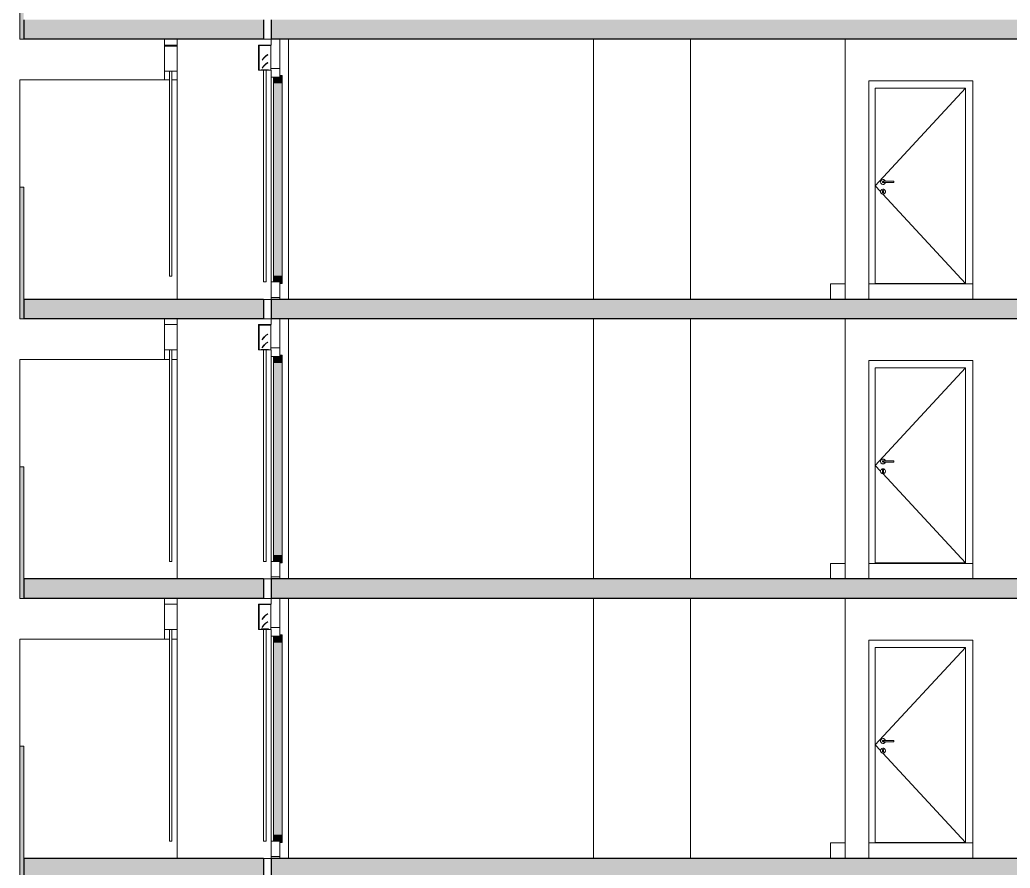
# Model space of a CAD drawing. Header units: metres. Extents: x -35.7 to 3.2, y -7 to 21.5.
# Drawn here: x -17.46 to -7.25, y 2.77 to 11.51 of the extents above; entities that cross this region are included whole.
import ezdxf

# ---------------------------------------------------------------- set-up
doc = ezdxf.new("R2010")
doc.units = ezdxf.units.M
doc.header["$MEASUREMENT"] = 0
for name, color, linetype in [('F_Schnitt F RB_1_110 Wand Aussen', 7, 'Continuous'), ('F_Schnitt F RB_1_120 Wand Innen tragend', 7, 'Continuous'), ('F_Schnitt F RB_1_140 Brüstung', 7, 'Continuous'), ('F_Schnitt F RB_1_150 Stütze', 7, 'Continuous'), ('F_Schnitt F RB_1_210 Decke', 7, 'Continuous'), ('F_Schnitt F RB_1_270 Deckendurchbruchsymbol', 7, 'Continuous')]:
    doc.layers.add(name, color=color, linetype=linetype)

msp = doc.modelspace()

# ---------------------------------------------------------------- hatches: boundary and pattern name
at = {"layer": 'F_Schnitt F RB_1_110 Wand Aussen', "linetype": 'Continuous', "lineweight": 0, "true_color": 0xffffff}
for points in [[(-14.845, 10.92), (-14.845, 10.855), (-14.78, 10.855), (-14.78, 10.92)], [(-14.78, 10.935), (-14.78, 10.855), (-14.755, 10.855), (-14.755, 10.935)], [(-14.845, 8.875), (-14.78, 8.875), (-14.78, 10.855), (-14.845, 10.855)], [(-14.78, 8.875), (-14.755, 8.875), (-14.755, 10.855), (-14.78, 10.855)], [(-14.845, 8.81), (-14.78, 8.81), (-14.78, 8.875), (-14.845, 8.875)], [(-14.78, 8.795), (-14.755, 8.795), (-14.755, 8.875), (-14.78, 8.875)], [(-14.845, 8.04), (-14.845, 7.975), (-14.78, 7.975), (-14.78, 8.04)], [(-14.845, 5.995), (-14.78, 5.995), (-14.78, 7.975), (-14.845, 7.975)], [(-14.78, 8.055), (-14.78, 7.975), (-14.755, 7.975), (-14.755, 8.055)], [(-14.78, 5.995), (-14.755, 5.995), (-14.755, 7.975), (-14.78, 7.975)], [(-14.845, 5.93), (-14.78, 5.93), (-14.78, 5.995), (-14.845, 5.995)], [(-14.78, 5.915), (-14.755, 5.915), (-14.755, 5.995), (-14.78, 5.995)], [(-14.845, 5.16), (-14.845, 5.095), (-14.78, 5.095), (-14.78, 5.16)], [(-14.78, 5.175), (-14.78, 5.095), (-14.755, 5.095), (-14.755, 5.175)], [(-14.845, 3.115), (-14.78, 3.115), (-14.78, 5.095), (-14.845, 5.095)], [(-14.78, 3.115), (-14.755, 3.115), (-14.755, 5.095), (-14.78, 5.095)], [(-14.845, 3.05), (-14.78, 3.05), (-14.78, 3.115), (-14.845, 3.115)], [(-14.78, 3.035), (-14.755, 3.035), (-14.755, 3.115), (-14.78, 3.115)]]:
    msp.add_hatch(color=7, dxfattribs=at).paths.add_polyline_path(points)
at = {"layer": 'F_Schnitt F RB_1_140 Brüstung', "linetype": 'Continuous', "lineweight": 0, "true_color": 0x000000}
for points in [[(-17.46, 12.936), (-17.46, 11.31), (-17.42, 11.31), (-17.42, 12.936)], [(-17.46, 9.786), (-17.46, 8.43), (-17.42, 8.43), (-17.42, 9.786)], [(-17.46, 6.906), (-17.46, 5.55), (-17.42, 5.55), (-17.42, 6.906)], [(-17.46, 4.026), (-17.46, 2.67), (-17.42, 2.67), (-17.42, 4.026)]]:
    msp.add_hatch(color=18, dxfattribs=at).paths.add_polyline_path(points)
at = {"layer": 'F_Schnitt F RB_1_210 Decke', "linetype": 'Continuous', "lineweight": 0, "true_color": 0x000000}
for points in [[(-14.95, 11.31), (-14.95, 11.51), (-17.42, 11.51), (-17.42, 11.31)], [(-14.87, 11.31), (-0.53, 11.31), (-0.53, 11.51), (-14.87, 11.51)], [(-14.95, 8.43), (-14.95, 8.63), (-17.42, 8.63), (-17.42, 8.43)], [(-0.53, 8.63), (-14.87, 8.63), (-14.87, 8.43), (-0.53, 8.43)], [(-14.95, 5.55), (-14.95, 5.75), (-17.42, 5.75), (-17.42, 5.55)], [(-14.87, 5.55), (-0.53, 5.55), (-0.53, 5.75), (-14.87, 5.75)], [(-14.95, 2.67), (-14.95, 2.87), (-17.42, 2.87), (-17.42, 2.67)], [(-14.87, 2.67), (-0.71, 2.67), (-0.71, 2.87), (-14.87, 2.87)]]:
    msp.add_hatch(color=18, dxfattribs=at).paths.add_polyline_path(points)

# ---------------------------------------------------------------- linework, layer by layer
at = {"layer": 'F_Schnitt F RB_1_110 Wand Aussen', "color": 7, "linetype": 'Continuous', "lineweight": 13, "ltscale": 1000}
for p, q in [((-15.97, 11.24), (-15.97, 11.25)), ((-15.97, 11.25), (-15.84, 11.25)), ((-15.97, 10.98), (-15.97, 11.24)), ((-15.97, 11.24), (-15.84, 11.24)), ((-15, 11.25), (-15, 10.99)), ((-14.87, 11.25), (-15, 11.25)), ((-14.995, 11.245), (-14.995, 10.99)), ((-14.875, 11.245), (-14.995, 11.245)), ((-14.875, 11.245), (-14.875, 10.99)), ((-14.87, 11.31), (-14.87, 11.25)), ((-14.908, 11.152), (-14.906, 11.149)), ((-14.964, 11.095), (-14.962, 11.093)), ((-14.908, 11.069), (-14.906, 11.067)), ((-15.965, 10.98), (-15.97, 10.98)), ((-15.918, 10.98), (-15.965, 10.98)), ((-15.892, 10.98), (-15.918, 10.98)), ((-15.918, 8.87), (-15.918, 10.98)), ((-15.845, 10.98), (-15.892, 10.98)), ((-15.892, 8.87), (-15.892, 10.98)), ((-15.84, 10.98), (-15.845, 10.98)), ((-14.995, 10.99), (-15, 10.99)), ((-14.975, 10.99), (-14.995, 10.99)), ((-14.975, 10.991), (-14.975, 10.99)), ((-14.973, 10.991), (-14.975, 10.991)), ((-14.895, 10.99), (-14.975, 10.99)), ((-14.973, 10.994), (-14.973, 10.991)), ((-14.896, 10.994), (-14.973, 10.994)), ((-14.964, 11.013), (-14.962, 11.011)), ((-14.948, 8.81), (-14.948, 10.99)), ((-14.922, 8.81), (-14.922, 10.99)), ((-14.896, 10.994), (-14.896, 10.991)), ((-14.895, 10.991), (-14.896, 10.991)), ((-14.895, 10.991), (-14.895, 10.99)), ((-14.875, 10.99), (-14.895, 10.99)), ((-14.87, 10.99), (-14.875, 10.99)), ((-14.78, 11.01), (-14.87, 11.01)), ((-14.87, 10.99), (-14.87, 10.92)), ((-14.87, 10.92), (-14.87, 8.81)), ((-14.755, 10.935), (-14.78, 10.935)), ((-15.892, 8.87), (-15.918, 8.87)), ((-14.948, 8.81), (-14.922, 8.81)), ((-14.87, 8.81), (-14.87, 8.63)), ((-14.755, 8.795), (-14.78, 8.795)), ((-14.78, 8.65), (-14.87, 8.65)), ((-15.97, 8.11), (-15.97, 8.37)), ((-15.97, 8.37), (-15.84, 8.37)), ((-15, 8.37), (-15, 8.11)), ((-14.87, 8.37), (-15, 8.37)), ((-14.87, 8.43), (-14.87, 8.37)), ((-14.995, 8.365), (-14.995, 8.11)), ((-14.875, 8.365), (-14.995, 8.365)), ((-14.908, 8.272), (-14.906, 8.269)), ((-14.875, 8.365), (-14.875, 8.11)), ((-14.964, 8.215), (-14.962, 8.213)), ((-14.908, 8.189), (-14.906, 8.187)), ((-15.965, 8.11), (-15.97, 8.11)), ((-15.918, 8.11), (-15.965, 8.11)), ((-15.892, 8.11), (-15.918, 8.11)), ((-15.918, 5.93), (-15.918, 8.11)), ((-15.845, 8.11), (-15.892, 8.11)), ((-15.892, 5.93), (-15.892, 8.11)), ((-15.84, 8.11), (-15.845, 8.11)), ((-14.995, 8.11), (-15, 8.11)), ((-14.975, 8.11), (-14.995, 8.11)), ((-14.975, 8.111), (-14.975, 8.11)), ((-14.973, 8.111), (-14.975, 8.111)), ((-14.895, 8.11), (-14.975, 8.11)), ((-14.973, 8.114), (-14.973, 8.111)), ((-14.896, 8.114), (-14.973, 8.114)), ((-14.964, 8.133), (-14.962, 8.131)), ((-14.948, 5.93), (-14.948, 8.11)), ((-14.922, 5.93), (-14.922, 8.11)), ((-14.896, 8.114), (-14.896, 8.111)), ((-14.895, 8.111), (-14.896, 8.111)), ((-14.895, 8.111), (-14.895, 8.11)), ((-14.875, 8.11), (-14.895, 8.11)), ((-14.87, 8.11), (-14.875, 8.11)), ((-14.78, 8.13), (-14.87, 8.13)), ((-14.87, 8.11), (-14.87, 8.04)), ((-14.87, 8.04), (-14.87, 5.93)), ((-14.755, 8.055), (-14.78, 8.055)), ((-15.892, 5.93), (-15.918, 5.93)), ((-14.948, 5.93), (-14.922, 5.93)), ((-14.87, 5.93), (-14.87, 5.75)), ((-14.755, 5.915), (-14.78, 5.915)), ((-14.78, 5.77), (-14.87, 5.77)), ((-14.87, 5.55), (-14.87, 5.49)), ((-15.97, 5.23), (-15.97, 5.49)), ((-15.97, 5.49), (-15.84, 5.49)), ((-15, 5.49), (-15, 5.23)), ((-14.87, 5.49), (-15, 5.49)), ((-14.995, 5.485), (-14.995, 5.23)), ((-14.875, 5.485), (-14.995, 5.485)), ((-14.875, 5.485), (-14.875, 5.23)), ((-14.964, 5.335), (-14.962, 5.333)), ((-14.908, 5.392), (-14.906, 5.389)), ((-14.908, 5.309), (-14.906, 5.307)), ((-15.965, 5.23), (-15.97, 5.23)), ((-15.918, 5.23), (-15.965, 5.23)), ((-15.892, 5.23), (-15.918, 5.23)), ((-15.918, 3.05), (-15.918, 5.23)), ((-15.845, 5.23), (-15.892, 5.23)), ((-15.892, 3.05), (-15.892, 5.23)), ((-15.84, 5.23), (-15.845, 5.23)), ((-14.995, 5.23), (-15, 5.23)), ((-14.975, 5.23), (-14.995, 5.23)), ((-14.975, 5.231), (-14.975, 5.23)), ((-14.973, 5.231), (-14.975, 5.231)), ((-14.895, 5.23), (-14.975, 5.23)), ((-14.973, 5.235), (-14.973, 5.231)), ((-14.896, 5.235), (-14.973, 5.235)), ((-14.964, 5.253), (-14.962, 5.251)), ((-14.948, 3.05), (-14.948, 5.23)), ((-14.922, 3.05), (-14.922, 5.23)), ((-14.896, 5.235), (-14.896, 5.231)), ((-14.895, 5.231), (-14.896, 5.231)), ((-14.895, 5.231), (-14.895, 5.23)), ((-14.875, 5.23), (-14.895, 5.23)), ((-14.87, 5.23), (-14.875, 5.23)), ((-14.78, 5.25), (-14.87, 5.25)), ((-14.87, 5.23), (-14.87, 5.16)), ((-14.87, 5.16), (-14.87, 3.05)), ((-14.755, 5.175), (-14.78, 5.175)), ((-15.892, 3.05), (-15.918, 3.05)), ((-14.948, 3.05), (-14.922, 3.05)), ((-14.87, 3.05), (-14.87, 2.87)), ((-14.755, 3.035), (-14.78, 3.035)), ((-14.78, 2.89), (-14.87, 2.89))]:
    msp.add_line(p, q, dxfattribs=at)
at = {"layer": 'F_Schnitt F RB_1_110 Wand Aussen', "color": 7, "linetype": 'Continuous', "lineweight": 18, "ltscale": 1000}
for p, q in [((-15.84, 11.31), (-15.84, 8.63)), ((-14.87, 11.31), (-14.95, 11.31)), ((-14.69, 11.31), (-14.69, 8.63)), ((-14.95, 8.63), (-14.87, 8.63)), ((-15.84, 8.43), (-15.84, 5.75)), ((-14.87, 8.43), (-14.95, 8.43)), ((-14.69, 8.43), (-14.69, 5.75)), ((-14.95, 5.75), (-14.87, 5.75)), ((-15.84, 5.55), (-15.84, 2.87)), ((-14.87, 5.55), (-14.95, 5.55)), ((-14.69, 5.55), (-14.69, 2.87)), ((-14.95, 2.87), (-14.87, 2.87))]:
    msp.add_line(p, q, dxfattribs=at)
at = {"layer": 'F_Schnitt F RB_1_110 Wand Aussen', "color": 7, "linetype": 'Continuous', "lineweight": 13, "ltscale": 1000, "flags": 128}
for points in [[(-14.78, 11.31), (-14.78, 10.935), (-14.78, 10.92)], [(-14.908, 11.152), (-14.929, 11.135), (-14.948, 11.116), (-14.964, 11.095)], [(-14.906, 11.149), (-14.927, 11.133), (-14.945, 11.114), (-14.962, 11.093)], [(-14.908, 11.069), (-14.929, 11.053), (-14.948, 11.034), (-14.964, 11.013)], [(-14.906, 11.067), (-14.927, 11.051), (-14.945, 11.032), (-14.962, 11.011)], [(-14.78, 10.92), (-14.845, 10.92), (-14.87, 10.92)], [(-14.845, 10.92), (-14.845, 10.855), (-14.845, 8.875), (-14.845, 8.81)], [(-14.755, 10.935), (-14.755, 10.855), (-14.755, 8.875), (-14.755, 8.795)], [(-14.78, 8.81), (-14.845, 8.81), (-14.87, 8.81)], [(-14.78, 8.81), (-14.78, 8.795), (-14.78, 8.63)], [(-14.78, 8.43), (-14.78, 8.055), (-14.78, 8.04)], [(-14.908, 8.272), (-14.929, 8.255), (-14.948, 8.236), (-14.964, 8.215)], [(-14.906, 8.269), (-14.927, 8.253), (-14.945, 8.234), (-14.962, 8.213)], [(-14.908, 8.189), (-14.929, 8.173), (-14.948, 8.154), (-14.964, 8.133)], [(-14.906, 8.187), (-14.927, 8.171), (-14.945, 8.152), (-14.962, 8.131)], [(-14.78, 8.04), (-14.845, 8.04), (-14.87, 8.04)], [(-14.845, 8.04), (-14.845, 7.975), (-14.845, 5.995), (-14.845, 5.93)], [(-14.755, 8.055), (-14.755, 7.975), (-14.755, 5.995), (-14.755, 5.915)], [(-14.78, 5.93), (-14.845, 5.93), (-14.87, 5.93)], [(-14.78, 5.93), (-14.78, 5.915), (-14.78, 5.75)], [(-14.78, 5.55), (-14.78, 5.175), (-14.78, 5.16)], [(-14.908, 5.392), (-14.929, 5.375), (-14.948, 5.356), (-14.964, 5.335)], [(-14.908, 5.309), (-14.929, 5.293), (-14.948, 5.274), (-14.964, 5.253)], [(-14.906, 5.389), (-14.927, 5.373), (-14.945, 5.354), (-14.962, 5.333)], [(-14.906, 5.307), (-14.927, 5.291), (-14.945, 5.272), (-14.962, 5.251)], [(-14.78, 5.16), (-14.845, 5.16), (-14.87, 5.16)], [(-14.845, 5.16), (-14.845, 5.095), (-14.845, 3.115), (-14.845, 3.05)], [(-14.755, 5.175), (-14.755, 5.095), (-14.755, 3.115), (-14.755, 3.035)], [(-14.78, 3.05), (-14.845, 3.05), (-14.87, 3.05)], [(-14.78, 3.05), (-14.78, 3.035), (-14.78, 2.87)]]:
    msp.add_lwpolyline(points, dxfattribs=at)
at = {"layer": 'F_Schnitt F RB_1_120 Wand Innen tragend', "color": 7, "linetype": 'Continuous', "lineweight": 18, "ltscale": 1000}
for p, q in [((-8.955, 11.31), (-8.955, 8.63)), ((-8.955, 5.75), (-8.955, 8.43)), ((-8.955, 5.55), (-8.955, 2.87))]:
    msp.add_line(p, q, dxfattribs=at)
at = {"layer": 'F_Schnitt F RB_1_120 Wand Innen tragend', "color": 7, "linetype": 'Continuous', "lineweight": 13, "ltscale": 1000}
for p, q in [((-7.64, 10.88), (-8.71, 10.88)), ((-8.71, 10.88), (-8.71, 8.79)), ((-7.64, 8.79), (-7.64, 10.88)), ((-7.715, 10.805), (-8.645, 10.805)), ((-8.645, 10.805), (-8.645, 8.795)), ((-7.715, 10.805), (-8.645, 9.8)), ((-7.715, 8.795), (-7.715, 10.805)), ((-8.59, 9.741), (-8.645, 9.8)), ((-8.588, 9.849), (-8.59, 9.844)), ((-8.59, 9.844), (-8.59, 9.84)), ((-8.59, 9.84), (-8.59, 9.836)), ((-8.59, 9.836), (-8.588, 9.831)), ((-8.587, 9.853), (-8.588, 9.849)), ((-8.588, 9.831), (-8.587, 9.827)), ((-8.584, 9.856), (-8.587, 9.853)), ((-8.587, 9.827), (-8.584, 9.824)), ((-8.581, 9.859), (-8.584, 9.856)), ((-8.584, 9.824), (-8.581, 9.821)), ((-8.578, 9.862), (-8.581, 9.859)), ((-8.581, 9.821), (-8.578, 9.818)), ((-8.574, 9.863), (-8.578, 9.862)), ((-8.578, 9.818), (-8.574, 9.817)), ((-8.569, 9.865), (-8.574, 9.863)), ((-8.574, 9.817), (-8.569, 9.815)), ((-8.571, 9.844), (-8.572, 9.842)), ((-8.572, 9.842), (-8.572, 9.841)), ((-8.572, 9.841), (-8.572, 9.84)), ((-8.572, 9.84), (-8.572, 9.839)), ((-8.572, 9.839), (-8.572, 9.838)), ((-8.572, 9.838), (-8.571, 9.836)), ((-8.57, 9.844), (-8.571, 9.844)), ((-8.571, 9.836), (-8.57, 9.836)), ((-8.569, 9.845), (-8.57, 9.844)), ((-8.57, 9.836), (-8.569, 9.835)), ((-8.565, 9.865), (-8.569, 9.865)), ((-8.567, 9.847), (-8.569, 9.846)), ((-8.569, 9.846), (-8.569, 9.845)), ((-8.568, 9.842), (-8.569, 9.841)), ((-8.569, 9.841), (-8.569, 9.84)), ((-8.569, 9.84), (-8.569, 9.839)), ((-8.569, 9.839), (-8.568, 9.838)), ((-8.569, 9.835), (-8.569, 9.834)), ((-8.569, 9.834), (-8.567, 9.833)), ((-8.569, 9.815), (-8.565, 9.815)), ((-8.567, 9.844), (-8.568, 9.844)), ((-8.568, 9.844), (-8.568, 9.842)), ((-8.568, 9.838), (-8.568, 9.836)), ((-8.568, 9.836), (-8.567, 9.836)), ((-8.566, 9.847), (-8.567, 9.847)), ((-8.566, 9.845), (-8.567, 9.844)), ((-8.567, 9.836), (-8.566, 9.835)), ((-8.567, 9.833), (-8.566, 9.833)), ((-8.565, 9.847), (-8.566, 9.847)), ((-8.566, 9.846), (-8.566, 9.845)), ((-8.566, 9.835), (-8.566, 9.834)), ((-8.566, 9.833), (-8.565, 9.833)), ((-8.561, 9.865), (-8.565, 9.865)), ((-8.565, 9.847), (-8.562, 9.847)), ((-8.565, 9.833), (-8.562, 9.833)), ((-8.565, 9.815), (-8.561, 9.815)), ((-8.562, 9.847), (-8.556, 9.847)), ((-8.562, 9.833), (-8.556, 9.833)), ((-8.556, 9.863), (-8.561, 9.865)), ((-8.561, 9.815), (-8.556, 9.817)), ((-8.558, 9.844), (-8.559, 9.844)), ((-8.559, 9.844), (-8.559, 9.842)), ((-8.559, 9.842), (-8.559, 9.841)), ((-8.559, 9.841), (-8.559, 9.84)), ((-8.559, 9.84), (-8.559, 9.839)), ((-8.559, 9.839), (-8.559, 9.838)), ((-8.559, 9.838), (-8.559, 9.836)), ((-8.559, 9.836), (-8.558, 9.836)), ((-8.557, 9.846), (-8.558, 9.845)), ((-8.558, 9.845), (-8.558, 9.844)), ((-8.558, 9.836), (-8.558, 9.835)), ((-8.558, 9.835), (-8.557, 9.834)), ((-8.553, 9.862), (-8.556, 9.863)), ((-8.556, 9.847), (-8.546, 9.847)), ((-8.556, 9.833), (-8.546, 9.833)), ((-8.556, 9.817), (-8.553, 9.818)), ((-8.549, 9.859), (-8.553, 9.862)), ((-8.553, 9.818), (-8.549, 9.821)), ((-8.546, 9.856), (-8.549, 9.859)), ((-8.549, 9.821), (-8.546, 9.824)), ((-8.543, 9.853), (-8.546, 9.856)), ((-8.546, 9.847), (-8.455, 9.847)), ((-8.546, 9.833), (-8.455, 9.833)), ((-8.546, 9.824), (-8.543, 9.827)), ((-8.542, 9.849), (-8.543, 9.853)), ((-8.543, 9.827), (-8.542, 9.831)), ((-8.541, 9.847), (-8.542, 9.849)), ((-8.542, 9.831), (-8.541, 9.833)), ((-8.455, 9.847), (-8.455, 9.847)), ((-8.455, 9.847), (-8.455, 9.847)), ((-8.455, 9.847), (-8.455, 9.846)), ((-8.455, 9.846), (-8.455, 9.845)), ((-8.455, 9.845), (-8.455, 9.844)), ((-8.455, 9.844), (-8.455, 9.844)), ((-8.455, 9.844), (-8.455, 9.842)), ((-8.455, 9.842), (-8.455, 9.841)), ((-8.455, 9.841), (-8.455, 9.84)), ((-8.455, 9.84), (-8.455, 9.839)), ((-8.455, 9.839), (-8.455, 9.838)), ((-8.455, 9.838), (-8.455, 9.836)), ((-8.455, 9.836), (-8.455, 9.836)), ((-8.455, 9.836), (-8.455, 9.835)), ((-8.455, 9.835), (-8.455, 9.834)), ((-8.455, 9.834), (-8.455, 9.833)), ((-8.455, 9.833), (-8.455, 9.833)), ((-8.455, 9.833), (-8.455, 9.833)), ((-8.588, 9.749), (-8.59, 9.744)), ((-8.59, 9.744), (-8.59, 9.74)), ((-8.59, 9.74), (-8.59, 9.736)), ((-8.59, 9.736), (-8.588, 9.731)), ((-8.587, 9.752), (-8.588, 9.749)), ((-8.588, 9.731), (-8.587, 9.727)), ((-8.584, 9.756), (-8.587, 9.752)), ((-8.587, 9.727), (-8.584, 9.724)), ((-8.581, 9.759), (-8.584, 9.756)), ((-8.584, 9.724), (-8.581, 9.721)), ((-8.578, 9.762), (-8.581, 9.759)), ((-8.581, 9.721), (-8.578, 9.718)), ((-8.574, 9.763), (-8.578, 9.762)), ((-8.578, 9.718), (-8.574, 9.717)), ((-8.569, 9.765), (-8.574, 9.763)), ((-8.574, 9.717), (-8.569, 9.715)), ((-8.571, 9.727), (-8.571, 9.753)), ((-8.571, 9.753), (-8.559, 9.753)), ((-8.559, 9.727), (-8.571, 9.727)), ((-8.565, 9.765), (-8.569, 9.765)), ((-8.569, 9.715), (-8.565, 9.715)), ((-7.715, 8.795), (-8.566, 9.715)), ((-8.561, 9.765), (-8.565, 9.765)), ((-8.565, 9.715), (-8.561, 9.715)), ((-8.556, 9.763), (-8.561, 9.765)), ((-8.561, 9.715), (-8.556, 9.717)), ((-8.559, 9.753), (-8.559, 9.727)), ((-8.553, 9.762), (-8.556, 9.763)), ((-8.556, 9.717), (-8.553, 9.718)), ((-8.549, 9.759), (-8.553, 9.762)), ((-8.553, 9.718), (-8.549, 9.721)), ((-8.546, 9.756), (-8.549, 9.759)), ((-8.549, 9.721), (-8.546, 9.724)), ((-8.543, 9.752), (-8.546, 9.756)), ((-8.546, 9.724), (-8.543, 9.727)), ((-8.542, 9.749), (-8.543, 9.752)), ((-8.543, 9.727), (-8.542, 9.731)), ((-8.54, 9.744), (-8.542, 9.749)), ((-8.542, 9.731), (-8.54, 9.736)), ((-8.54, 9.74), (-8.54, 9.744)), ((-8.54, 9.736), (-8.54, 9.74)), ((-8.71, 8.79), (-8.71, 8.63)), ((-8.71, 8.79), (-8.67, 8.79)), ((-8.67, 8.79), (-8.645, 8.79)), ((-8.645, 8.795), (-7.715, 8.795)), ((-8.645, 8.79), (-8.645, 8.795)), ((-8.645, 8.79), (-8.63, 8.79)), ((-8.63, 8.79), (-8.63, 8.795)), ((-8.63, 8.79), (-7.73, 8.79)), ((-7.73, 8.795), (-7.73, 8.79)), ((-7.73, 8.79), (-7.715, 8.79)), ((-7.715, 8.795), (-7.715, 8.79)), ((-7.715, 8.79), (-7.68, 8.79)), ((-7.68, 8.79), (-7.64, 8.79)), ((-7.64, 8.63), (-7.64, 8.79)), ((-7.64, 8), (-8.71, 8)), ((-8.71, 8), (-8.71, 5.91)), ((-7.64, 5.91), (-7.64, 8)), ((-7.715, 7.925), (-8.645, 7.925)), ((-8.645, 7.925), (-8.645, 5.915)), ((-7.715, 7.925), (-8.645, 6.92)), ((-7.715, 5.915), (-7.715, 7.925)), ((-8.588, 6.969), (-8.59, 6.964)), ((-8.59, 6.964), (-8.59, 6.96)), ((-8.59, 6.96), (-8.59, 6.956)), ((-8.59, 6.956), (-8.588, 6.951)), ((-8.587, 6.973), (-8.588, 6.969)), ((-8.588, 6.951), (-8.587, 6.947)), ((-8.584, 6.976), (-8.587, 6.973)), ((-8.587, 6.947), (-8.584, 6.944)), ((-8.581, 6.979), (-8.584, 6.976)), ((-8.584, 6.944), (-8.581, 6.941)), ((-8.578, 6.982), (-8.581, 6.979)), ((-8.581, 6.941), (-8.578, 6.938)), ((-8.574, 6.983), (-8.578, 6.982)), ((-8.569, 6.985), (-8.574, 6.983)), ((-8.571, 6.964), (-8.572, 6.962)), ((-8.572, 6.962), (-8.572, 6.961)), ((-8.572, 6.961), (-8.572, 6.96)), ((-8.572, 6.96), (-8.572, 6.959)), ((-8.572, 6.959), (-8.572, 6.958)), ((-8.572, 6.958), (-8.571, 6.956)), ((-8.57, 6.964), (-8.571, 6.964)), ((-8.571, 6.956), (-8.57, 6.956)), ((-8.569, 6.965), (-8.57, 6.964)), ((-8.57, 6.956), (-8.569, 6.955)), ((-8.565, 6.985), (-8.569, 6.985)), ((-8.567, 6.967), (-8.569, 6.966)), ((-8.569, 6.966), (-8.569, 6.965)), ((-8.568, 6.962), (-8.569, 6.961)), ((-8.569, 6.961), (-8.569, 6.96)), ((-8.569, 6.96), (-8.569, 6.959)), ((-8.569, 6.959), (-8.568, 6.958)), ((-8.569, 6.955), (-8.569, 6.954)), ((-8.569, 6.954), (-8.567, 6.953)), ((-8.567, 6.964), (-8.568, 6.964)), ((-8.568, 6.964), (-8.568, 6.962)), ((-8.568, 6.958), (-8.568, 6.956)), ((-8.568, 6.956), (-8.567, 6.956)), ((-8.566, 6.967), (-8.567, 6.967)), ((-8.566, 6.965), (-8.567, 6.964)), ((-8.567, 6.956), (-8.566, 6.955)), ((-8.567, 6.953), (-8.566, 6.953)), ((-8.565, 6.967), (-8.566, 6.967)), ((-8.566, 6.966), (-8.566, 6.965)), ((-8.566, 6.955), (-8.566, 6.954)), ((-8.566, 6.953), (-8.565, 6.953)), ((-8.561, 6.985), (-8.565, 6.985)), ((-8.565, 6.967), (-8.562, 6.967)), ((-8.565, 6.953), (-8.562, 6.953)), ((-8.562, 6.967), (-8.556, 6.967)), ((-8.562, 6.953), (-8.556, 6.953)), ((-8.556, 6.983), (-8.561, 6.985)), ((-8.558, 6.964), (-8.559, 6.964)), ((-8.559, 6.964), (-8.559, 6.962)), ((-8.559, 6.962), (-8.559, 6.961)), ((-8.559, 6.961), (-8.559, 6.96)), ((-8.559, 6.96), (-8.559, 6.959)), ((-8.559, 6.959), (-8.559, 6.958)), ((-8.559, 6.958), (-8.559, 6.956)), ((-8.559, 6.956), (-8.558, 6.956)), ((-8.557, 6.966), (-8.558, 6.965)), ((-8.558, 6.965), (-8.558, 6.964)), ((-8.558, 6.956), (-8.558, 6.955)), ((-8.558, 6.955), (-8.557, 6.954)), ((-8.553, 6.982), (-8.556, 6.983)), ((-8.556, 6.967), (-8.546, 6.967)), ((-8.556, 6.953), (-8.546, 6.953)), ((-8.549, 6.979), (-8.553, 6.982)), ((-8.553, 6.938), (-8.549, 6.941)), ((-8.546, 6.976), (-8.549, 6.979)), ((-8.549, 6.941), (-8.546, 6.944)), ((-8.543, 6.973), (-8.546, 6.976)), ((-8.546, 6.967), (-8.455, 6.967)), ((-8.546, 6.953), (-8.455, 6.953)), ((-8.546, 6.944), (-8.543, 6.947)), ((-8.542, 6.969), (-8.543, 6.973)), ((-8.543, 6.947), (-8.542, 6.951)), ((-8.541, 6.967), (-8.542, 6.969)), ((-8.542, 6.951), (-8.541, 6.953)), ((-8.455, 6.967), (-8.455, 6.967)), ((-8.455, 6.967), (-8.455, 6.967)), ((-8.455, 6.967), (-8.455, 6.966)), ((-8.455, 6.966), (-8.455, 6.965)), ((-8.455, 6.965), (-8.455, 6.964)), ((-8.455, 6.964), (-8.455, 6.964)), ((-8.455, 6.964), (-8.455, 6.962)), ((-8.455, 6.962), (-8.455, 6.961)), ((-8.455, 6.961), (-8.455, 6.96)), ((-8.455, 6.96), (-8.455, 6.959)), ((-8.455, 6.959), (-8.455, 6.958)), ((-8.455, 6.958), (-8.455, 6.956)), ((-8.455, 6.956), (-8.455, 6.956)), ((-8.455, 6.956), (-8.455, 6.955)), ((-8.455, 6.955), (-8.455, 6.954)), ((-8.455, 6.954), (-8.455, 6.953)), ((-8.455, 6.953), (-8.455, 6.953)), ((-8.455, 6.953), (-8.455, 6.953)), ((-8.59, 6.861), (-8.645, 6.92)), ((-8.588, 6.869), (-8.59, 6.864)), ((-8.59, 6.864), (-8.59, 6.86)), ((-8.59, 6.86), (-8.59, 6.856)), ((-8.59, 6.856), (-8.588, 6.851)), ((-8.587, 6.872), (-8.588, 6.869)), ((-8.588, 6.851), (-8.587, 6.848)), ((-8.584, 6.876), (-8.587, 6.872)), ((-8.587, 6.848), (-8.584, 6.844)), ((-8.581, 6.879), (-8.584, 6.876)), ((-8.584, 6.844), (-8.581, 6.841)), ((-8.578, 6.882), (-8.581, 6.879)), ((-8.581, 6.841), (-8.578, 6.838)), ((-8.578, 6.938), (-8.574, 6.937)), ((-8.574, 6.883), (-8.578, 6.882)), ((-8.578, 6.838), (-8.574, 6.837)), ((-8.574, 6.937), (-8.569, 6.935)), ((-8.569, 6.885), (-8.574, 6.883)), ((-8.571, 6.847), (-8.571, 6.873)), ((-8.571, 6.873), (-8.559, 6.873)), ((-8.559, 6.847), (-8.571, 6.847)), ((-8.569, 6.935), (-8.565, 6.935)), ((-8.565, 6.885), (-8.569, 6.885)), ((-8.565, 6.935), (-8.561, 6.935)), ((-8.561, 6.885), (-8.565, 6.885)), ((-8.561, 6.935), (-8.556, 6.937)), ((-8.556, 6.883), (-8.561, 6.885)), ((-8.559, 6.873), (-8.559, 6.847)), ((-8.556, 6.937), (-8.553, 6.938)), ((-8.553, 6.882), (-8.556, 6.883)), ((-8.556, 6.837), (-8.553, 6.838)), ((-8.549, 6.879), (-8.553, 6.882)), ((-8.553, 6.838), (-8.549, 6.841)), ((-8.546, 6.876), (-8.549, 6.879)), ((-8.549, 6.841), (-8.546, 6.844)), ((-8.543, 6.872), (-8.546, 6.876)), ((-8.546, 6.844), (-8.543, 6.848)), ((-8.542, 6.869), (-8.543, 6.872)), ((-8.543, 6.848), (-8.542, 6.851)), ((-8.54, 6.864), (-8.542, 6.869)), ((-8.542, 6.851), (-8.54, 6.856)), ((-8.54, 6.86), (-8.54, 6.864)), ((-8.54, 6.856), (-8.54, 6.86)), ((-8.574, 6.837), (-8.569, 6.835)), ((-8.569, 6.835), (-8.565, 6.835)), ((-7.715, 5.915), (-8.566, 6.835)), ((-8.565, 6.835), (-8.561, 6.835)), ((-8.561, 6.835), (-8.556, 6.837)), ((-8.71, 5.91), (-8.71, 5.75)), ((-8.71, 5.91), (-8.67, 5.91)), ((-8.67, 5.91), (-8.645, 5.91)), ((-8.645, 5.915), (-7.715, 5.915)), ((-8.645, 5.91), (-8.645, 5.915)), ((-8.645, 5.91), (-8.63, 5.91)), ((-8.63, 5.91), (-8.63, 5.915)), ((-8.63, 5.91), (-7.73, 5.91)), ((-7.73, 5.915), (-7.73, 5.91)), ((-7.73, 5.91), (-7.715, 5.91)), ((-7.715, 5.915), (-7.715, 5.91)), ((-7.715, 5.91), (-7.68, 5.91)), ((-7.68, 5.91), (-7.64, 5.91)), ((-7.64, 5.75), (-7.64, 5.91)), ((-7.64, 5.12), (-8.71, 5.12)), ((-8.71, 5.12), (-8.71, 3.03)), ((-7.64, 3.03), (-7.64, 5.12)), ((-7.715, 5.045), (-8.645, 5.045)), ((-8.645, 5.045), (-8.645, 3.035)), ((-7.715, 5.045), (-8.645, 4.04)), ((-7.715, 3.035), (-7.715, 5.045)), ((-8.588, 4.089), (-8.59, 4.084)), ((-8.59, 4.084), (-8.59, 4.08)), ((-8.587, 4.092), (-8.588, 4.089)), ((-8.584, 4.096), (-8.587, 4.092)), ((-8.581, 4.099), (-8.584, 4.096)), ((-8.578, 4.102), (-8.581, 4.099)), ((-8.574, 4.103), (-8.578, 4.102)), ((-8.569, 4.105), (-8.574, 4.103)), ((-8.571, 4.084), (-8.572, 4.082)), ((-8.572, 4.082), (-8.572, 4.081)), ((-8.57, 4.084), (-8.571, 4.084)), ((-8.569, 4.085), (-8.57, 4.084)), ((-8.565, 4.105), (-8.569, 4.105)), ((-8.567, 4.087), (-8.569, 4.086)), ((-8.569, 4.086), (-8.569, 4.085)), ((-8.568, 4.082), (-8.569, 4.081)), ((-8.567, 4.084), (-8.568, 4.084)), ((-8.568, 4.084), (-8.568, 4.082)), ((-8.566, 4.087), (-8.567, 4.087)), ((-8.566, 4.085), (-8.567, 4.084)), ((-8.565, 4.087), (-8.566, 4.087)), ((-8.566, 4.086), (-8.566, 4.085)), ((-8.561, 4.105), (-8.565, 4.105)), ((-8.565, 4.087), (-8.562, 4.087)), ((-8.562, 4.087), (-8.556, 4.087)), ((-8.556, 4.103), (-8.561, 4.105)), ((-8.558, 4.084), (-8.559, 4.084)), ((-8.559, 4.084), (-8.559, 4.082)), ((-8.559, 4.082), (-8.559, 4.081)), ((-8.557, 4.086), (-8.558, 4.085)), ((-8.558, 4.085), (-8.558, 4.084)), ((-8.553, 4.102), (-8.556, 4.103)), ((-8.556, 4.087), (-8.546, 4.087)), ((-8.549, 4.099), (-8.553, 4.102)), ((-8.546, 4.096), (-8.549, 4.099)), ((-8.543, 4.092), (-8.546, 4.096)), ((-8.546, 4.087), (-8.455, 4.087)), ((-8.542, 4.089), (-8.543, 4.092)), ((-8.541, 4.087), (-8.542, 4.089)), ((-8.455, 4.087), (-8.455, 4.087)), ((-8.455, 4.087), (-8.455, 4.087)), ((-8.455, 4.087), (-8.455, 4.086)), ((-8.455, 4.086), (-8.455, 4.085)), ((-8.455, 4.085), (-8.455, 4.084)), ((-8.455, 4.084), (-8.455, 4.084)), ((-8.455, 4.084), (-8.455, 4.082)), ((-8.455, 4.082), (-8.455, 4.081)), ((-8.59, 3.981), (-8.645, 4.04)), ((-8.59, 4.08), (-8.59, 4.076)), ((-8.59, 4.076), (-8.588, 4.071)), ((-8.588, 3.989), (-8.59, 3.984)), ((-8.59, 3.984), (-8.59, 3.98)), ((-8.59, 3.98), (-8.59, 3.976)), ((-8.588, 4.071), (-8.587, 4.067)), ((-8.587, 3.992), (-8.588, 3.989)), ((-8.587, 4.067), (-8.584, 4.064)), ((-8.584, 3.996), (-8.587, 3.992)), ((-8.584, 4.064), (-8.581, 4.061)), ((-8.581, 3.999), (-8.584, 3.996)), ((-8.581, 4.061), (-8.578, 4.058)), ((-8.578, 4.002), (-8.581, 3.999)), ((-8.578, 4.058), (-8.574, 4.057)), ((-8.574, 4.003), (-8.578, 4.002)), ((-8.574, 4.057), (-8.569, 4.055)), ((-8.569, 4.005), (-8.574, 4.003)), ((-8.572, 4.081), (-8.572, 4.08)), ((-8.572, 4.08), (-8.572, 4.079)), ((-8.572, 4.079), (-8.572, 4.078)), ((-8.572, 4.078), (-8.571, 4.077)), ((-8.571, 4.077), (-8.57, 4.076)), ((-8.571, 3.967), (-8.571, 3.993)), ((-8.571, 3.993), (-8.559, 3.993)), ((-8.57, 4.076), (-8.569, 4.075)), ((-8.569, 4.081), (-8.569, 4.08)), ((-8.569, 4.08), (-8.569, 4.079)), ((-8.569, 4.079), (-8.568, 4.078)), ((-8.569, 4.075), (-8.569, 4.074)), ((-8.569, 4.074), (-8.567, 4.073)), ((-8.569, 4.055), (-8.565, 4.055)), ((-8.565, 4.005), (-8.569, 4.005)), ((-8.568, 4.078), (-8.568, 4.077)), ((-8.568, 4.077), (-8.567, 4.076)), ((-8.567, 4.076), (-8.566, 4.075)), ((-8.567, 4.073), (-8.566, 4.073)), ((-8.566, 4.075), (-8.566, 4.074)), ((-8.566, 4.073), (-8.565, 4.073)), ((-8.565, 4.073), (-8.562, 4.073)), ((-8.565, 4.055), (-8.561, 4.055)), ((-8.561, 4.005), (-8.565, 4.005)), ((-8.562, 4.073), (-8.556, 4.073)), ((-8.561, 4.055), (-8.556, 4.057)), ((-8.556, 4.003), (-8.561, 4.005)), ((-8.559, 4.081), (-8.559, 4.08)), ((-8.559, 4.08), (-8.559, 4.079)), ((-8.559, 4.079), (-8.559, 4.078)), ((-8.559, 4.078), (-8.559, 4.077)), ((-8.559, 4.077), (-8.558, 4.076)), ((-8.559, 3.993), (-8.559, 3.967)), ((-8.558, 4.076), (-8.558, 4.075)), ((-8.558, 4.075), (-8.557, 4.074)), ((-8.556, 4.073), (-8.546, 4.073)), ((-8.556, 4.057), (-8.553, 4.058)), ((-8.553, 4.002), (-8.556, 4.003)), ((-8.553, 4.058), (-8.549, 4.061)), ((-8.549, 3.999), (-8.553, 4.002)), ((-8.549, 4.061), (-8.546, 4.064)), ((-8.546, 3.996), (-8.549, 3.999)), ((-8.546, 4.073), (-8.455, 4.073)), ((-8.546, 4.064), (-8.543, 4.067)), ((-8.543, 3.992), (-8.546, 3.996)), ((-8.543, 4.067), (-8.542, 4.071)), ((-8.542, 3.989), (-8.543, 3.992)), ((-8.542, 4.071), (-8.541, 4.073)), ((-8.54, 3.984), (-8.542, 3.989)), ((-8.54, 3.98), (-8.54, 3.984)), ((-8.54, 3.976), (-8.54, 3.98)), ((-8.455, 4.081), (-8.455, 4.08)), ((-8.455, 4.08), (-8.455, 4.079)), ((-8.455, 4.079), (-8.455, 4.078)), ((-8.455, 4.078), (-8.455, 4.077)), ((-8.455, 4.077), (-8.455, 4.076)), ((-8.455, 4.076), (-8.455, 4.075)), ((-8.455, 4.075), (-8.455, 4.074)), ((-8.455, 4.074), (-8.455, 4.073)), ((-8.455, 4.073), (-8.455, 4.073)), ((-8.455, 4.073), (-8.455, 4.073)), ((-8.59, 3.976), (-8.588, 3.971)), ((-8.588, 3.971), (-8.587, 3.968)), ((-8.587, 3.968), (-8.584, 3.964)), ((-8.584, 3.964), (-8.581, 3.961)), ((-8.581, 3.961), (-8.578, 3.958)), ((-8.578, 3.958), (-8.574, 3.957)), ((-8.574, 3.957), (-8.569, 3.955)), ((-8.559, 3.967), (-8.571, 3.967)), ((-8.569, 3.955), (-8.565, 3.955)), ((-7.715, 3.035), (-8.566, 3.955)), ((-8.565, 3.955), (-8.561, 3.955)), ((-8.561, 3.955), (-8.556, 3.957)), ((-8.556, 3.957), (-8.553, 3.958)), ((-8.553, 3.958), (-8.549, 3.961)), ((-8.549, 3.961), (-8.546, 3.964)), ((-8.546, 3.964), (-8.543, 3.968)), ((-8.543, 3.968), (-8.542, 3.971)), ((-8.542, 3.971), (-8.54, 3.976)), ((-8.71, 3.03), (-8.71, 2.87)), ((-8.71, 3.03), (-8.67, 3.03)), ((-8.67, 3.03), (-8.645, 3.03)), ((-8.645, 3.035), (-7.715, 3.035)), ((-8.645, 3.03), (-8.645, 3.035)), ((-8.645, 3.03), (-8.63, 3.03)), ((-8.63, 3.03), (-8.63, 3.035)), ((-8.63, 3.03), (-7.73, 3.03)), ((-7.73, 3.035), (-7.73, 3.03)), ((-7.73, 3.03), (-7.715, 3.03)), ((-7.715, 3.035), (-7.715, 3.03)), ((-7.715, 3.03), (-7.68, 3.03)), ((-7.68, 3.03), (-7.64, 3.03)), ((-7.64, 2.87), (-7.64, 3.03))]:
    msp.add_line(p, q, dxfattribs=at)
at = {"layer": 'F_Schnitt F RB_1_140 Brüstung', "color": 7, "linetype": 'Continuous', "lineweight": 18, "ltscale": 1000}
for p, q in [((-17.46, 12.936), (-17.46, 11.31)), ((-17.42, 11.31), (-17.46, 11.31)), ((-15.97, 11.25), (-15.97, 11.31)), ((-15.97, 10.89), (-15.97, 10.98)), ((-17.46, 10.89), (-15.918, 10.89)), ((-17.46, 10.89), (-17.46, 9.786)), ((-15.892, 10.89), (-15.84, 10.89)), ((-17.46, 9.786), (-17.46, 8.43)), ((-17.42, 9.786), (-17.46, 9.786)), ((-17.42, 9.786), (-17.42, 8.63)), ((-17.42, 8.43), (-17.46, 8.43)), ((-15.97, 8.37), (-15.97, 8.43)), ((-15.97, 8.01), (-15.97, 8.11)), ((-17.46, 8.01), (-15.918, 8.01)), ((-17.46, 8.01), (-17.46, 6.906)), ((-15.892, 8.01), (-15.84, 8.01)), ((-17.46, 6.906), (-17.46, 5.55)), ((-17.42, 6.906), (-17.46, 6.906)), ((-17.42, 6.906), (-17.42, 5.75)), ((-17.42, 5.55), (-17.46, 5.55)), ((-15.97, 5.49), (-15.97, 5.55)), ((-15.97, 5.13), (-15.97, 5.23)), ((-17.46, 5.13), (-15.918, 5.13)), ((-17.46, 5.13), (-17.46, 4.026)), ((-15.892, 5.13), (-15.84, 5.13)), ((-17.46, 4.026), (-17.46, 2.67)), ((-17.42, 4.026), (-17.46, 4.026)), ((-17.42, 4.026), (-17.42, 2.87))]:
    msp.add_line(p, q, dxfattribs=at)
at = {"layer": 'F_Schnitt F RB_1_150 Stütze', "color": 7, "linetype": 'Continuous', "lineweight": 13, "ltscale": 1000}
for p, q in [((-11.55, 8.63), (-11.55, 11.31)), ((-10.55, 8.63), (-10.55, 11.31)), ((-11.55, 5.75), (-11.55, 8.43)), ((-10.55, 5.75), (-10.55, 8.43)), ((-11.55, 2.87), (-11.55, 5.55)), ((-10.55, 2.87), (-10.55, 5.55))]:
    msp.add_line(p, q, dxfattribs=at)
at = {"layer": 'F_Schnitt F RB_1_210 Decke', "color": 7, "linetype": 'Continuous', "lineweight": 25, "ltscale": 1000}
for p, q in [((-17.42, 11.51), (-17.42, 11.31)), ((-14.95, 11.51), (-14.95, 11.31)), ((-14.87, 11.51), (-14.87, 11.31)), ((-14.95, 11.31), (-17.42, 11.31)), ((-17.42, 8.63), (-17.42, 8.43)), ((-14.95, 8.63), (-17.42, 8.63)), ((-14.95, 8.63), (-14.95, 8.43)), ((-14.87, 8.63), (-14.87, 8.43)), ((-14.95, 8.43), (-17.42, 8.43)), ((-17.42, 5.75), (-17.42, 5.55)), ((-14.95, 5.75), (-17.42, 5.75)), ((-14.95, 5.75), (-14.95, 5.55)), ((-14.87, 5.75), (-14.87, 5.55)), ((-14.95, 5.55), (-17.42, 5.55)), ((-17.42, 2.87), (-17.42, 2.67)), ((-14.95, 2.87), (-17.42, 2.87)), ((-14.95, 2.87), (-14.95, 2.67)), ((-14.87, 2.87), (-14.87, 2.67))]:
    msp.add_line(p, q, dxfattribs=at)
at = {"layer": 'F_Schnitt F RB_1_210 Decke', "color": 7, "linetype": 'Continuous', "lineweight": 25, "ltscale": 1000, "flags": 128}
for points in [[(-6.225, 11.31), (-14.78, 11.31), (-14.87, 11.31)], [(-6.225, 8.63), (-14.78, 8.63), (-14.87, 8.63)], [(-6.225, 8.43), (-14.78, 8.43), (-14.87, 8.43)], [(-6.225, 5.75), (-14.78, 5.75), (-14.87, 5.75)], [(-6.225, 5.55), (-14.78, 5.55), (-14.87, 5.55)], [(-6.225, 2.87), (-14.78, 2.87), (-14.87, 2.87)]]:
    msp.add_lwpolyline(points, dxfattribs=at)
at = {"layer": 'F_Schnitt F RB_1_270 Deckendurchbruchsymbol', "color": 7, "linetype": 'Continuous', "lineweight": 13, "ltscale": 1000}
for p, q in [((-9.105, 8.79), (-8.955, 8.79)), ((-9.105, 8.63), (-9.105, 8.79)), ((-9.105, 5.91), (-8.955, 5.91)), ((-9.105, 5.75), (-9.105, 5.91)), ((-9.105, 3.03), (-8.955, 3.03)), ((-9.105, 2.87), (-9.105, 3.03))]:
    msp.add_line(p, q, dxfattribs=at)

doc.saveas('drawing.dxf')
